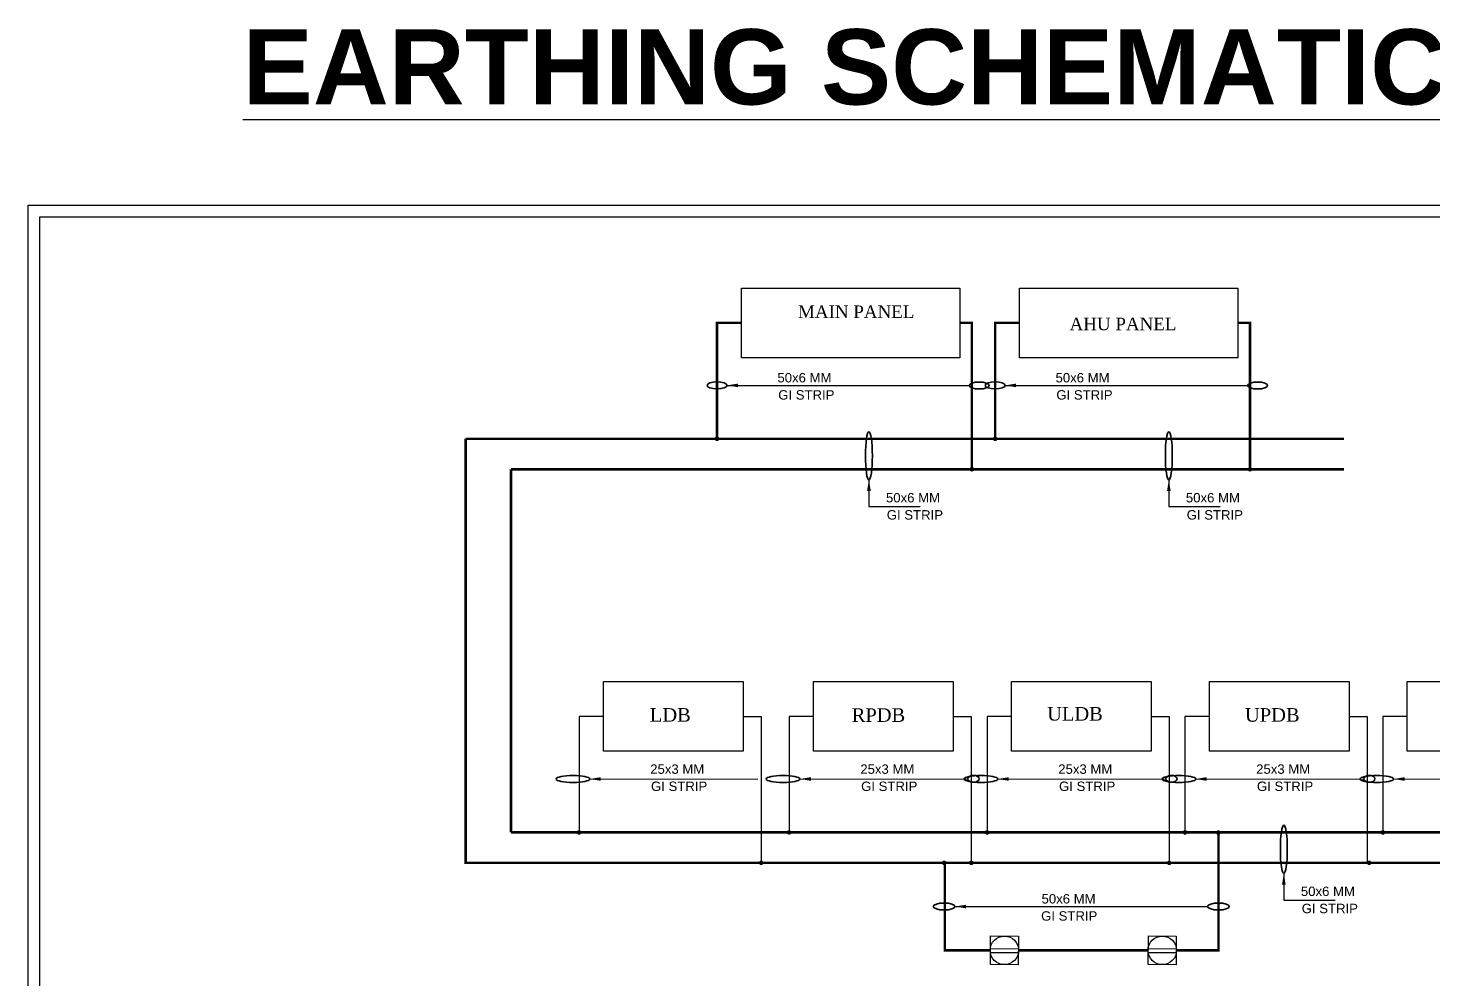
# Model space of a CAD drawing. Extents: x 3505867 to 3988380, y -625948 to -590408.
# Drawn here: x 3699251 to 3727261, y -609377 to -590408 of the extents above; entities that cross this region are included whole.
import ezdxf
from ezdxf.enums import TextEntityAlignment as Align

# ---------------------------------------------------------------- set-up
doc = ezdxf.new("R2010")
doc.units = 0
doc.header["$LTSCALE"] = 6
doc.header["$MEASUREMENT"] = 0
doc.layers.get('0').update_dxf_attribs({"linetype": 'CONTINUOUS'})
doc.layers.add('EP', color=3, linetype='CONTINUOUS')
doc.layers.add('TITLE', color=7, linetype='CONTINUOUS')
doc.styles.add('ARIAL', font='')
doc.styles.add('ROMANS', font='romans.shx')
doc.styles.get("Standard").update_dxf_attribs({"font": 'SIMPLEX'})
doc.styles.add('TIMES_R', font='', dxfattribs={"height": 1.25})
doc.styles.get('ARIAL').set_extended_font_data('Arial')
doc.styles.get('TIMES_R').set_extended_font_data('Times New Roman')
doc.linetypes.add('GI_CABLE_SUPPLY', pattern='A,12.7,-5.08,["GI",Standard,S=2.54,R=0,X=-2.54,Y=-1.27],-5.08', length=22.86)
doc.dimstyles.new('cab.dim', dxfattribs={"dimscale": 1.1, "dimtxt": 115, "dimasz": 100, "dimexe": 10, "dimexo": 50, "dimgap": 35, "dimtad": 1, "dimdec": 0, "dimzin": 0, "dimdsep": 46, "dimtxsty": 'ROMANS', "dimcen": 0, "dimdle": 100, "dimclrd": 8, "dimclre": 8, "dimclrt": 7, "dimadec": 0, "dimazin": 0, "dimtfac": 1, "dimtdec": 0, "dimtofl": 0, "dimtmove": 0, "dimatfit": 3, "dimfxl": 1, "dimtolj": 1, "dimtzin": 0, "dimarcsym": 0})

# ---------------------------------------------------------------- blocks, each defined once
blk = doc.blocks.new('EPP')
at = {"layer": 'EP'}
for p, q in [((-6452.69, 4630.08), (-6461.87, 4630.01)), ((-6461.87, 4630.01), (-6461.81, 4621.08)), ((-6457.81, 4630.04), (-6457.75, 4621.11)), ((-6456.57, 4630.05), (-6456.51, 4621.12)), ((-6452.63, 4621.15), (-6452.69, 4630.08)), ((-6461.81, 4621.08), (-6452.63, 4621.15))]:
    blk.add_line(p, q, dxfattribs=at)
at = {"layer": 'EP', "extrusion": (0, 0, -1)}
blk.add_ellipse((-6457.25, 4625.58), major_axis=(-0.03, 4.59), ratio=0.999999, start_param=3.14159219408171, end_param=9.424777501261296, dxfattribs=at)

msp = doc.modelspace()

# ---------------------------------------------------------------- linework, layer by layer
for points in [[(3744332.2, -593936.6), (3744332.2, -625948), (3699251, -625948), (3699251, -593936.6)], [(3744100.4, -594168.4), (3744100.4, -625716.2), (3699482.8, -625716.2), (3699482.8, -594168.4)]]:
    msp.add_lwpolyline(points, close=True)
at = {"layer": 'EP', "color": 6}
for points in [[(3717812.9, -596976.2), (3713463.1, -596976.2), (3713463.1, -595588.4), (3717812.9, -595588.4)], [(3717812.9, -596976.2), (3713463.1, -596976.2), (3713463.1, -595588.4), (3717812.9, -595588.4)], [(3723354.3, -596976.2), (3719004.4, -596976.2), (3719004.4, -595588.4), (3723354.3, -595588.4)], [(3723354.3, -596976.2), (3719004.4, -596976.2), (3719004.4, -595588.4), (3723354.3, -595588.4)], [(3713496.5, -604820.6), (3710713.3, -604820.6), (3710713.3, -603432.8), (3713496.5, -603432.8)], [(3713496.5, -604820.6), (3710713.3, -604820.6), (3710713.3, -603432.8), (3713496.5, -603432.8)], [(3717682.8, -604820.6), (3714899.6, -604820.6), (3714899.6, -603432.8), (3717682.8, -603432.8)], [(3717682.8, -604820.6), (3714899.6, -604820.6), (3714899.6, -603432.8), (3717682.8, -603432.8)], [(3721626.4, -604820.6), (3718843.2, -604820.6), (3718843.2, -603432.8), (3721626.4, -603432.8)], [(3721626.4, -604820.6), (3718843.2, -604820.6), (3718843.2, -603432.8), (3721626.4, -603432.8)], [(3725570.1, -604820.6), (3722786.8, -604820.6), (3722786.8, -603432.8), (3725570.1, -603432.8)], [(3725570.1, -604820.6), (3722786.8, -604820.6), (3722786.8, -603432.8), (3725570.1, -603432.8)], [(3729513.7, -604820.6), (3726730.5, -604820.6), (3726730.5, -603432.8), (3729513.7, -603432.8)], [(3729513.7, -604820.6), (3726730.5, -604820.6), (3726730.5, -603432.8), (3729513.7, -603432.8)]]:
    msp.add_lwpolyline(points, close=True, dxfattribs=at)
at = {"layer": 'EP', "color": 1, "linetype": 'GI_CABLE_SUPPLY', "ltscale": 10, "const_width": 50}
for points in [[(3713463.1, -596282.3), (3712977.7, -596282.3), (3712977.7, -598593.2)], [(3717812.9, -596282.3), (3718055.6, -596282.3), (3718055.6, -599199.8)], [(3719004.4, -596282.3), (3718519.1, -596282.3), (3718519.1, -598593.2)], [(3723354.3, -596282.3), (3723596.9, -596282.3), (3723596.9, -599199.8)], [(3707968.4, -598593.2), (3725466.7, -598593.2)], [(3731485.8, -607044.2), (3707968.4, -607044.2), (3707968.4, -598593.2)], [(3708870.8, -599199.8), (3725466.7, -599199.8)], [(3708870.8, -606437.6), (3708870.8, -599199.8)], [(3708870.8, -606437.6), (3731552.1, -606437.6)], [(3722140.9, -608788.3), (3722969.5, -608788.3), (3722969.5, -606437.6)], [(3718418.5, -608788.3), (3717517.6, -608788.3), (3717517.6, -607044.2)], [(3718996, -608788.3), (3721555.9, -608788.3)]]:
    msp.add_lwpolyline(points, dxfattribs=at)
at = {"layer": 'EP', "color": 7, "lineweight": 35, "const_width": 44.5}
for points in [[(3712954.3, -598593.2, 1), (3713001.1, -598593.2, 1)], [(3718495.7, -598593.2, 1), (3718542.5, -598593.2, 1)], [(3718032.2, -599199.8, 1), (3718079, -599199.8, 1)], [(3723573.5, -599199.8, 1), (3723620.3, -599199.8, 1)], [(3710204.6, -606437.6, 1), (3710251.4, -606437.6, 1)], [(3714390.9, -606437.6, 1), (3714437.7, -606437.6, 1)], [(3718334.5, -606437.6, 1), (3718381.3, -606437.6, 1)], [(3722278.1, -606437.6, 1), (3722324.9, -606437.6, 1)], [(3722943.5, -606440.7, 1), (3722990.3, -606440.7, 1)], [(3726221.8, -606437.6, 1), (3726268.6, -606437.6, 1)], [(3713834.9, -607044.2, 1), (3713881.7, -607044.2, 1)], [(3717479.2, -607044.2, 1), (3717526, -607044.2, 1)], [(3718021.2, -607044.2, 1), (3718068, -607044.2, 1)], [(3721964.8, -607044.2, 1), (3722011.6, -607044.2, 1)], [(3725949.3, -607044.2, 1), (3725996.1, -607044.2, 1)]]:
    msp.add_lwpolyline(points, format="xyb", close=True, dxfattribs=at)
at = {"layer": 'EP', "color": 5}
for points in [[(3710713.3, -604126.7), (3710228, -604126.7), (3710228, -606437.6)], [(3713496.5, -604126.7), (3713858.3, -604126.7), (3713858.3, -607044.2)], [(3714899.6, -604126.7), (3714414.3, -604126.7), (3714414.3, -606437.6)], [(3717682.8, -604126.7), (3718044.6, -604126.7), (3718044.6, -607044.2)], [(3718843.2, -604126.7), (3718357.9, -604126.7), (3718357.9, -606437.6)], [(3721626.4, -604126.7), (3721988.2, -604126.7), (3721988.2, -607044.2)], [(3722786.8, -604126.7), (3722301.5, -604126.7), (3722301.5, -606437.6)], [(3725570.1, -604126.7), (3725931.8, -604126.7), (3725931.8, -607044.2)], [(3726730.5, -604126.7), (3726245.2, -604126.7), (3726245.2, -606437.6)]]:
    msp.add_lwpolyline(points, dxfattribs=at)
at = {"layer": 'EP', "color": 7, "lineweight": 35, "extrusion": (0, 0, -1)}
for centre, major_axis, ratio in [((3712977.7, -597528.7), (-198.8, 0), 0.3480334), ((3718201.5, -597531.1), (-198.8, 0), 0.3480334), ((3718519.1, -597528.7), (-198.8, 0), 0.3480334), ((3723749, -597531.1), (-198.8, 0), 0.3480334), ((3716004, -598930), (0, 481.4), 0.1437623), ((3721980.1, -598930), (0, 481.4), 0.1437623), ((3710106.8, -605373.1), (-335, 0), 0.2065872), ((3714293.1, -605373.1), (-335, 0), 0.2065872), ((3718236.7, -605373.1), (-335, 0), 0.2065872), ((3718088, -605369.5), (-112.4, 0), 0.6155194), ((3722180.3, -605373.1), (-335, 0), 0.2065872), ((3722031.6, -605369.5), (-112.4, 0), 0.6155194), ((3726124, -605373.1), (-335, 0), 0.2065872), ((3725975.2, -605369.5), (-112.4, 0), 0.6155194), ((3724271.4, -606774.4), (0, 481.4), 0.1437623), ((3717502.6, -607914.5), (-216.2, 0), 0.320065), ((3722968.9, -607914.5), (-216.2, 0), 0.320065)]:
    msp.add_ellipse(centre, major_axis=major_axis, ratio=ratio, dxfattribs=at)

# ---------------------------------------------------------------- block references
at = {"layer": 'EP', "color": 1, "lineweight": -2, "xscale": -62.05976694199475, "yscale": 62.05976694199477, "zscale": 62.05976694199477}
for p, rotation in [((4006096.2, -1009286.9, 0), 90.04722843635736), ((4009241.1, -1009286.9, 0), 90.04722843635733)]:
    msp.add_blockref('EPP', p, dxfattribs=dict(at, rotation=rotation))

# ---------------------------------------------------------------- texts
at = {"layer": 'EP', "color": 7, "style": 'TIMES_R'}
for s, height, p in [('MAIN PANEL', 250, (3715751, -596185.3)), ('AHU PANEL', 250, (3721066.7, -596428.7)), ('LDB', 270, (3712046.6, -604230.2)), ('RPDB', 270, (3716194.4, -604233.7)), ('ULDB', 270, (3720109.5, -604209.2)), ('UPDB', 270, (3724041.2, -604230.7))]:
    msp.add_text(s, height=height, dxfattribs=at).set_placement(p, align=Align.CENTER)
at = {"layer": 'EP', "color": 7, "lineweight": -3, "style": 'ARIAL'}
for s, p in [('50x6 MM ', (3714180.8, -597469.3)), ('50x6 MM ', (3719722.2, -597469.3)), ('GI STRIP', (3714197, -597811.4)), ('GI STRIP', (3719738.4, -597811.4)), ('50x6 MM ', (3716343.8, -599860.6)), ('50x6 MM ', (3722319.9, -599860.6)), ('GI STRIP', (3716360, -600202.7)), ('GI STRIP', (3722336.1, -600202.7)), ('25x3 MM ', (3711646.1, -605269.8)), ('25x3 MM ', (3715832.4, -605269.8)), ('25x3 MM ', (3719776, -605269.8)), ('25x3 MM ', (3723719.6, -605269.8)), ('GI STRIP', (3711662.3, -605611.9)), ('GI STRIP', (3715848.6, -605611.9)), ('GI STRIP', (3719792.2, -605611.9)), ('GI STRIP', (3723735.8, -605611.9)), ('50x6 MM ', (3724611.3, -607705)), ('50x6 MM ', (3719443.6, -607854.4)), ('GI STRIP', (3719434.8, -608196.5)), ('GI STRIP', (3724627.5, -608047.1))]:
    msp.add_text(s, height=187.5, dxfattribs=at).set_placement(p)
at = {"layer": 'TITLE', "color": 6, "insert": (3720113.4, -590430.4), "char_height": 1500, "width": 36564.74, "attachment_point": 2, "style": 'ARIAL'}
msp.add_mtext('{\\L\\fArial|b1|i0|c0|p34;EARTHING SCHEMATIC LAYOUT}', dxfattribs=at)

# ---------------------------------------------------------------- leaders
at = {"layer": 'EP'}
for points in [[(3713176.1, -597528.7), (3718002.8, -597528.7)], [(3718717.4, -597528.7), (3723550.1, -597530.6)], [(3716004, -599411.4), (3716004, -599942.9), (3717026.7, -599942.9)], [(3721980.1, -599411.4), (3721980.1, -599942.9), (3723002.8, -599942.9)], [(3710441.3, -605373.1), (3713789.3, -605369.5)], [(3714627.6, -605373.1), (3717975.6, -605369.5)], [(3718571.2, -605373.1), (3721919.2, -605369.5)], [(3722514.8, -605373.1), (3725862.8, -605369.5)], [(3726458.4, -605373.1), (3729806.5, -605369.5)], [(3724271.4, -607255.8), (3724271.4, -607787.3), (3725294.2, -607787.3)], [(3717718.8, -607914.5), (3722752.7, -607914.5)]]:
    msp.add_leader(points, dimstyle='cab.dim', override={"dimasz": 200, "dimtad": 0, "dimclrd": 7}, dxfattribs=at)

doc.saveas('drawing.dxf')
